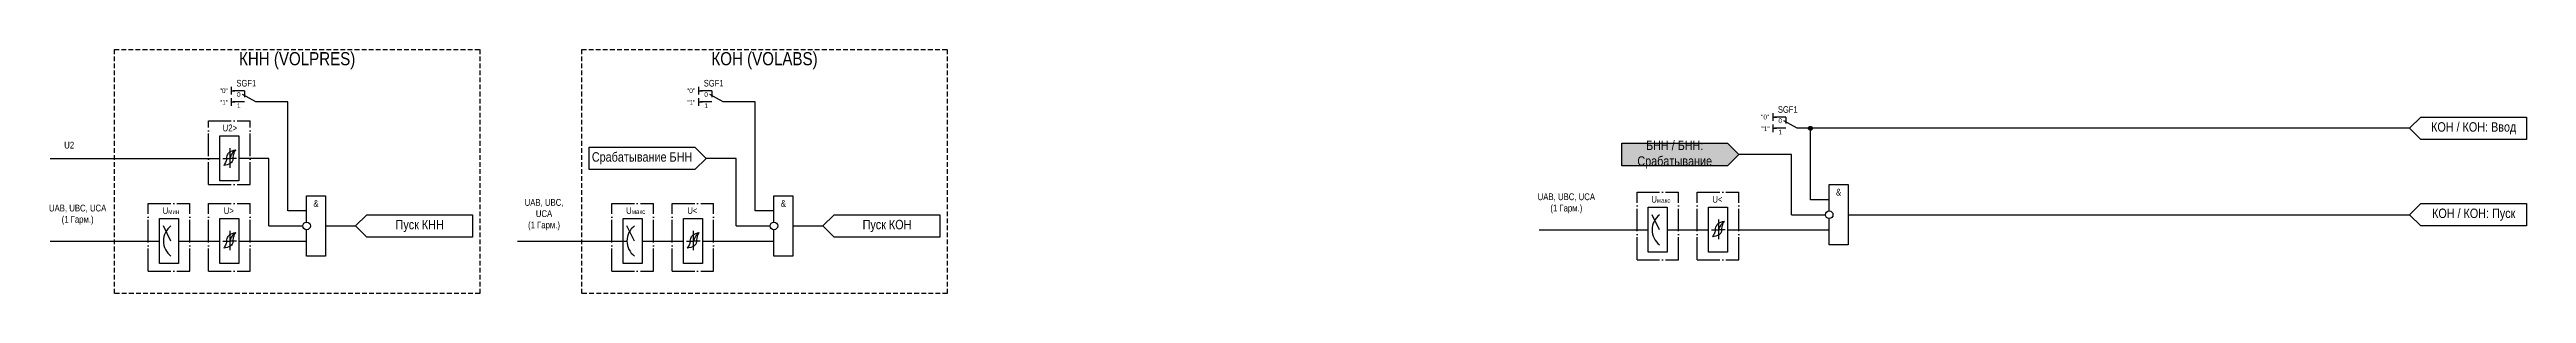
# Model space of a CAD drawing. Header units: millimetres. Extents: x -1463 to 443, y 0 to 109.
# Drawn here: x -1463 to -806, y 10 to 75 of the extents above; entities that cross this region are included whole.
import ezdxf
from ezdxf.enums import TextEntityAlignment as Align

# ---------------------------------------------------------------- set-up
doc = ezdxf.new("R2010")
doc.units = ezdxf.units.MM
doc.linetypes.add('ACAD_ISO04W100', pattern=[30, 24, -3, 0, -3])
doc.linetypes.add('штриховая2', pattern=[0.375, 0.25, -0.125])
doc.layers.add('Основная', color=7, linetype='Continuous')
doc.styles.add('1.8_Gost_RD', font='ARIALN.TTF', dxfattribs={"height": 1.8})
doc.styles.add('2.5_Gost_RD', font='ARIALN.TTF', dxfattribs={"height": 2.5})
doc.styles.add('3.5_Gost_RD', font='ARIALN.TTF', dxfattribs={"height": 3.5})
doc.styles.add('Вывод', font='ARIALN.TTF', dxfattribs={"height": 2.5})
doc.styles.add('Компонент', font='ARIALN.TTF', dxfattribs={"height": 3.5})

# ---------------------------------------------------------------- blocks, each defined once
blk = doc.blocks.new('*U70')
at = {"layer": 'Основная', "linetype": 'ACAD_ISO04W100', "ltscale": 0.25}
for p, q in [((0, 0), (11, 0)), ((0, -17), (0, 0)), ((11, -17), (11, 0)), ((0, -17), (11, -17))]:
    blk.add_line(p, q, dxfattribs=at)
at = {"layer": 'Основная', "style": 'Компонент'}
blk.add_attdef('ОУ', text='', height=3.5, dxfattribs=at).set_placement((11, 0), align=Align.MIDDLE_CENTER)
blk = doc.blocks.new('*U71')
at = {"layer": 'Основная', "linetype": 'ACAD_ISO04W100', "ltscale": 0.25}
for p, q in [((0, 0), (11, 0)), ((0, -18), (0, 0)), ((11, -18), (11, 0)), ((0, -18), (11, -18))]:
    blk.add_line(p, q, dxfattribs=at)
at = {"layer": 'Основная', "style": 'Компонент'}
blk.add_attdef('ОУ', text='', height=3.5, dxfattribs=at).set_placement((11, 0), align=Align.MIDDLE_CENTER)
blk = doc.blocks.new('*U83')
at = {"layer": 'Основная', "linetype": 'ACAD_ISO04W100', "ltscale": 0.25}
for p, q in [((0, 0), (11, 0)), ((0, -18), (0, 0)), ((11, -18), (11, 0)), ((0, -18), (11, -18))]:
    blk.add_line(p, q, dxfattribs=at)
at = {"layer": 'Основная', "style": 'Компонент'}
blk.add_attdef('ОУ', text='', height=3.5, dxfattribs=at).set_placement((11, 0), align=Align.MIDDLE_CENTER)
blk = doc.blocks.new('*U80')
at = {"layer": 'Основная', "color": 0}
blk.add_line((0, 0), (7, 4), dxfattribs=at)
at = {"layer": 'Основная', "ltscale": 0.35}
blk.add_line((6, 6), (6, 2.5), dxfattribs=at)
blk = doc.blocks.new('*U82')
at = {"layer": 'Основная', "color": 0}
for p, q in [((-3, 6), (-9, 6)), ((-3, 0), (-9, 0)), ((9, 0), (3, 0))]:
    blk.add_line(p, q, dxfattribs=at)
at = {"layer": 'Основная', "ltscale": 0.25, "xscale": -1}
blk.add_blockref('*U80', (3, 0), dxfattribs=at)
at = {"layer": 'Основная'}
for tag, height, style, p in [('В1', 2.5, 'Вывод', (-14, 6)), ('В2', 2.5, 'Вывод', (-6, 4)), ('ОУ', 3.5, 'Компонент', (-2, 10)), ('В3', 2.5, 'Вывод', (-6, -2))]:
    blk.add_attdef(tag, text='', height=height, dxfattribs=dict(at, style=style)).set_placement(p, align=Align.MIDDLE_CENTER)
blk = doc.blocks.new('Точка')
at = {"ltscale": 100}
h = blk.add_hatch(color=256, dxfattribs=at)
h.dxf.hatch_style = 1
edge = h.paths.add_edge_path()
edge.add_arc((0, 0), 0.5, 0, 360)
blk.add_circle((0, 0), 0.5, dxfattribs=at)

msp = doc.modelspace()

# ---------------------------------------------------------------- hatches: boundary and pattern name
at = {"ltscale": 100, "true_color": 0x5496bb}
h = msp.add_hatch(color=153, dxfattribs=at)
h.dxf.hatch_style = 1
h.paths.add_polyline_path([(-1046, 50), (-1018, 50), (-1015, 47), (-1018, 44), (-1046, 44)])

# ---------------------------------------------------------------- linework, layer by layer
at = {"ltscale": 100}
for p, q in [((-1415, 65), (-1415, 63)), ((-1415, 64), (-1414, 64)), ((-1415, 62), (-1415, 60)), ((-1415, 61), (-1414, 61)), ((-1412, 61), (-1413, 61)), ((-1400, 61), (-1406, 61)), ((-1400, 32), (-1400, 61)), ((-1291, 65), (-1291, 63)), ((-1291, 64), (-1290, 64)), ((-1291, 62), (-1291, 60)), ((-1291, 61), (-1290, 61)), ((-1288, 61), (-1289, 61)), ((-1276, 61), (-1282, 61)), ((-1276, 32), (-1276, 61)), ((-1006, 58), (-1006, 56)), ((-1006, 57), (-1005, 57)), ((-1006, 55), (-1006, 53)), ((-1006, 54), (-1005, 54)), ((-837, 54), (-999, 54)), ((-996, 35), (-996, 54)), ((-1418, 50.5), (-1418, 52)), ((-1418, 52), (-1413, 52)), ((-1418, 43), (-1418, 51)), ((-1413, 52), (-1413, 46)), ((-1320, 49), (-1292, 49)), ((-1292, 49), (-1289, 46)), ((-1046, 50), (-1018, 50)), ((-1001, 47), (-1015, 47)), ((-1001, 31), (-1001, 47)), ((-1463, 46), (-1418, 46)), ((-1418, 40), (-1418, 43)), ((-1413, 40), (-1418, 40)), ((-1417.21, 46), (-1415.4, 46)), ((-1413.58, 46), (-1415.4, 46)), ((-1413, 46), (-1413, 40)), ((-1405, 46), (-1413, 46)), ((-1405, 28), (-1405, 46)), ((-1292, 43), (-1320, 43)), ((-1289, 46), (-1292, 43)), ((-1281, 46), (-1289, 46)), ((-1281, 28), (-1281, 46)), ((-1018, 44), (-1046, 44)), ((-1039, 31.5), (-1039, 33)), ((-1039, 33), (-1034, 33)), ((-1034, 33), (-1034, 27)), ((-1023, 31.5), (-1023, 33)), ((-1023, 33), (-1018, 33)), ((-1018, 33), (-1018, 27)), ((-991, 35), (-996, 35)), ((-1434, 28.5), (-1434, 30)), ((-1434, 30), (-1429, 30)), ((-1434, 21), (-1434, 29)), ((-1431, 24), (-1433, 28)), ((-1429, 30), (-1429, 24)), ((-1418, 28.5), (-1418, 30)), ((-1418, 30), (-1413, 30)), ((-1418, 21), (-1418, 29)), ((-1413, 30), (-1413, 24)), ((-1405, 28), (-1396, 28)), ((-1395, 32), (-1400, 32)), ((-1390, 28), (-1382, 28)), ((-1379, 31), (-1382, 28)), ((-1382, 28), (-1379, 25)), ((-1379, 31), (-1351, 31)), ((-1351, 31), (-1351, 25)), ((-1311, 28.5), (-1311, 30)), ((-1311, 30), (-1306, 30)), ((-1311, 21), (-1311, 29)), ((-1308, 24), (-1310, 28)), ((-1306, 30), (-1306, 24)), ((-1295, 28.5), (-1295, 30)), ((-1295, 30), (-1290, 30)), ((-1295, 21), (-1295, 29)), ((-1290, 30), (-1290, 24)), ((-1281, 28), (-1272, 28)), ((-1271, 32), (-1276, 32)), ((-1266, 28), (-1258, 28)), ((-1255, 31), (-1258, 28)), ((-1258, 28), (-1255, 25)), ((-1255, 31), (-1227, 31)), ((-1227, 31), (-1227, 25)), ((-1068, 27), (-1039, 27)), ((-1039, 24), (-1039, 32)), ((-1036, 27), (-1038, 31)), ((-1034, 27), (-1023, 27)), ((-1034, 27), (-1034, 21)), ((-1023, 24), (-1023, 32)), ((-1022.21, 27), (-1020.4, 27)), ((-1018.58, 27), (-1020.4, 27)), ((-1018, 27), (-991, 27)), ((-1018, 27), (-1018, 21)), ((-1001, 31), (-992, 31)), ((-986, 31), (-837, 31)), ((-1463, 24), (-1434, 24)), ((-1434, 18), (-1434, 21)), ((-1429, 24), (-1418, 24)), ((-1429, 24), (-1429, 18)), ((-1418, 18), (-1418, 21)), ((-1417.21, 24), (-1415.4, 24)), ((-1413.58, 24), (-1415.4, 24)), ((-1413, 24), (-1395, 24)), ((-1413, 24), (-1413, 18)), ((-1351, 25), (-1379, 25)), ((-1339, 24), (-1310, 24)), ((-1318, 24), (-1311, 24)), ((-1311, 18), (-1311, 21)), ((-1306, 24), (-1295, 24)), ((-1306, 24), (-1306, 18)), ((-1295, 18), (-1295, 21)), ((-1294.21, 24), (-1292.4, 24)), ((-1290.58, 24), (-1292.4, 24)), ((-1290, 24), (-1282, 24)), ((-1290, 24), (-1290, 18)), ((-1289, 24), (-1271, 24)), ((-1227, 25), (-1255, 25)), ((-1039, 21), (-1039, 24)), ((-1034, 21), (-1039, 21)), ((-1023, 21), (-1023, 24)), ((-1018, 21), (-1023, 21)), ((-1429, 18), (-1434, 18)), ((-1413, 18), (-1418, 18)), ((-1306, 18), (-1311, 18)), ((-1290, 18), (-1295, 18))]:
    msp.add_line(p, q, dxfattribs=at)
for p, q in [((-1415.4, 48.72), (-1415.4, 43.52)), ((-1415.4, 26.72), (-1415.4, 21.52)), ((-1292.4, 26.72), (-1292.4, 21.52)), ((-1020.4, 29.72), (-1020.4, 24.52))]:
    msp.add_line(p, q)
at = {"linetype": 'штриховая2', "ltscale": 5}
for points in [[(-1446, 75), (-1349, 75), (-1349, 10), (-1446, 10)], [(-1322, 75), (-1225, 75), (-1225, 10), (-1322, 10)]]:
    msp.add_lwpolyline(points, close=True, dxfattribs=at)
at = {"ltscale": 100}
for points in [[(-837, 54), (-834, 57), (-806, 57), (-806, 51), (-834, 51)], [(-837, 31), (-834, 34), (-806, 34), (-806, 28), (-834, 28)]]:
    msp.add_lwpolyline(points, close=True, dxfattribs=at)
for points in [[(-1320, 49), (-1292, 49), (-1289, 46), (-1292, 43), (-1320, 43), (-1320, 49)], [(-1046, 50), (-1018, 50), (-1015, 47), (-1018, 44), (-1046, 44), (-1046, 50)], [(-1395, 31), (-1395, 36), (-1390, 36), (-1390, 20), (-1395, 20), (-1395, 27)], [(-1271, 31), (-1271, 36), (-1266, 36), (-1266, 20), (-1271, 20), (-1271, 27)], [(-991, 34), (-991, 39), (-986, 39), (-986, 23), (-991, 23), (-991, 30)], [(-991, 32), (-991, 35)], [(-1395, 29), (-1395, 32)], [(-1395, 29), (-1395, 29)], [(-1271, 29), (-1271, 32)], [(-1271, 29), (-1271, 29)], [(-991, 32), (-991, 32)]]:
    msp.add_lwpolyline(points, dxfattribs=at)
for centre in [(-1395, 28), (-1271, 28), (-991, 31)]:
    msp.add_circle(centre, 1)
for centre in [(-1428, 24), (-1305, 24), (-1033, 27)]:
    msp.add_arc(centre, 5, 126.8699, 233.1301, dxfattribs=at)
for points in [[(-1416.2, 45.92), (-1416.05, 46.71), (-1415.56, 47.54), (-1413.8, 48.26)], [(-1415.4, 46), (-1415, 46.72), (-1414.53, 47.6), (-1413.8, 48.26)], [(-1414.52, 45.92), (-1414.4, 46.71), (-1414.19, 47.54), (-1413.8, 48.26)], [(-1416.2, 45.92), (-1416.4, 45.13), (-1417, 44.12)], [(-1414.52, 45.92), (-1414.75, 45.13), (-1415.24, 44.67), (-1417, 44.12)], [(-1021.2, 26.92), (-1021.4, 26.13), (-1022, 25.12)], [(-1019.52, 26.92), (-1019.75, 26.13), (-1020.24, 25.67), (-1022, 25.12)], [(-1021.2, 26.92), (-1021.05, 27.71), (-1020.56, 28.54), (-1018.8, 29.26)], [(-1020.4, 27), (-1020, 27.72), (-1019.53, 28.6), (-1018.8, 29.26)], [(-1019.52, 26.92), (-1019.4, 27.71), (-1019.19, 28.54), (-1018.8, 29.26)], [(-1416.2, 23.92), (-1416.4, 23.13), (-1417, 22.12)], [(-1414.52, 23.92), (-1414.75, 23.13), (-1415.24, 22.67), (-1417, 22.12)], [(-1416.2, 23.92), (-1416.05, 24.71), (-1415.56, 25.54), (-1413.8, 26.26)], [(-1415.4, 24), (-1415, 24.72), (-1414.53, 25.6), (-1413.8, 26.26)], [(-1414.52, 23.92), (-1414.4, 24.71), (-1414.19, 25.54), (-1413.8, 26.26)], [(-1293.2, 23.92), (-1293.4, 23.13), (-1294, 22.12)], [(-1291.52, 23.92), (-1291.75, 23.13), (-1292.24, 22.67), (-1294, 22.12)], [(-1293.2, 23.92), (-1293.05, 24.71), (-1292.56, 25.54), (-1290.8, 26.26)], [(-1292.4, 24), (-1292, 24.72), (-1291.53, 25.6), (-1290.8, 26.26)], [(-1291.52, 23.92), (-1291.4, 24.71), (-1291.19, 25.54), (-1290.8, 26.26)]]:
    msp.add_spline(points, degree=3)

# ---------------------------------------------------------------- block references
msp.add_blockref('Точка', (-996, 54), dxfattribs=at)
at = {"layer": 'Основная', "ltscale": 0.25, "xscale": 0.5, "yscale": 0.5, "zscale": 0.5}
for p in [(-1410, 61), (-1286, 61), (-1001, 54)]:
    msp.add_blockref('*U82', p, dxfattribs=at).add_auto_attribs({'ОУ': 'SGF1', 'В1': '"0"', 'В2': '0', 'В3': '1'})
at = {"layer": 'Основная', "ltscale": 0.25}
for name, p in [('*U70', (-1421, 56)), ('*U83', (-1437, 34)), ('*U71', (-1421, 34)), ('*U83', (-1314, 34)), ('*U71', (-1298, 34)), ('*U83', (-1042, 37)), ('*U71', (-1026, 37))]:
    msp.add_blockref(name, p, dxfattribs=at)

# ---------------------------------------------------------------- texts
at = {"color": 30, "ltscale": 100, "char_height": 3.5, "width": 97, "attachment_point": 5, "style": '3.5_Gost_RD'}
for s, insert in [('КНН (VOLPRES)', (-1397.5, 72)), ('КОН (VOLABS)', (-1273.5, 72))]:
    msp.add_mtext(s, dxfattribs=dict(at, insert=insert))
at = {"ltscale": 100, "attachment_point": 1}
for s, width, insert, char_height, style in [('"1"', 2, (-1418, 61.5), 1.25, '3.5_Gost_RD'), ('"1"', 2, (-1294, 61.5), 1.25, '3.5_Gost_RD'), ('\\pi3.7178;U2>', 11, (-1421, 55), 1.8, '1.8_Gost_RD'), ('"1"', 2, (-1009, 54.5), 1.25, '3.5_Gost_RD'), ('\\pi2.78586;U{\\H0.66667x;мин}', 11, (-1436, 33), 1.8, '1.8_Gost_RD'), ('U>', 4, (-1417, 33), 1.8, '1.8_Gost_RD'), ('\\pi2.78586;U{\\H0.66667x;макс}', 11, (-1313, 33), 1.8, '1.8_Gost_RD'), ('U<', 4, (-1294, 33), 1.8, '1.8_Gost_RD'), ('\\pi2.78586;U{\\H0.66667x;макс}', 11, (-1041, 36), 1.8, '1.8_Gost_RD'), ('U<', 4, (-1022, 36), 1.8, '1.8_Gost_RD')]:
    msp.add_mtext_dynamic_manual_height_columns(s, width=width, gutter_width=17.5, heights=[0], dxfattribs=dict(at, insert=insert, char_height=char_height, style=style))
at = {"color": 0, "ltscale": 100, "char_height": 2.5, "width": 28, "attachment_point": 5, "style": '2.5_Gost_RD'}
for s, insert in [('{\\C256;КОН / КОН: Ввод}', (-820, 54)), ('{\\C256;БНН / БНН: Срабатывание}', (-1032, 47)), ('{\\C256;Пуск КНН}', (-1365, 28)), ('{\\C256;Пуск КОН}', (-1241, 28)), ('{\\C256;КОН / КОН: Пуск}', (-820, 31))]:
    msp.add_mtext(s, dxfattribs=dict(at, insert=insert))
at = {"ltscale": 100, "char_height": 1.8, "attachment_point": 5}
for s, insert, width, style in [('U2', (-1458, 49.5), 10, '1.8_Gost_RD'), ('UAB, UBC, UCA^J(1 Гарм.)', (-1455.75, 31), 14.5, '1.8_Gost_RD'), ('&', (-1392.5, 34), 5, '2.5_Gost_RD'), ('UAB, UBC, UCA^J(1 Гарм.)', (-1332, 31), 14, '1.8_Gost_RD'), ('&', (-1268.5, 34), 5, '2.5_Gost_RD'), ('UAB, UBC, UCA^J(1 Гарм.)', (-1060.75, 34), 14.5, '1.8_Gost_RD'), ('&', (-988.5, 37), 5, '2.5_Gost_RD')]:
    msp.add_mtext(s, dxfattribs=dict(at, insert=insert, width=width, style=style))
at = {"color": 1, "ltscale": 100, "insert": (-1306, 46), "char_height": 2.5, "width": 28, "attachment_point": 5, "style": '2.5_Gost_RD'}
msp.add_mtext('{\\C256;Срабатывание БНН}', dxfattribs=at)

doc.saveas('drawing.dxf')
